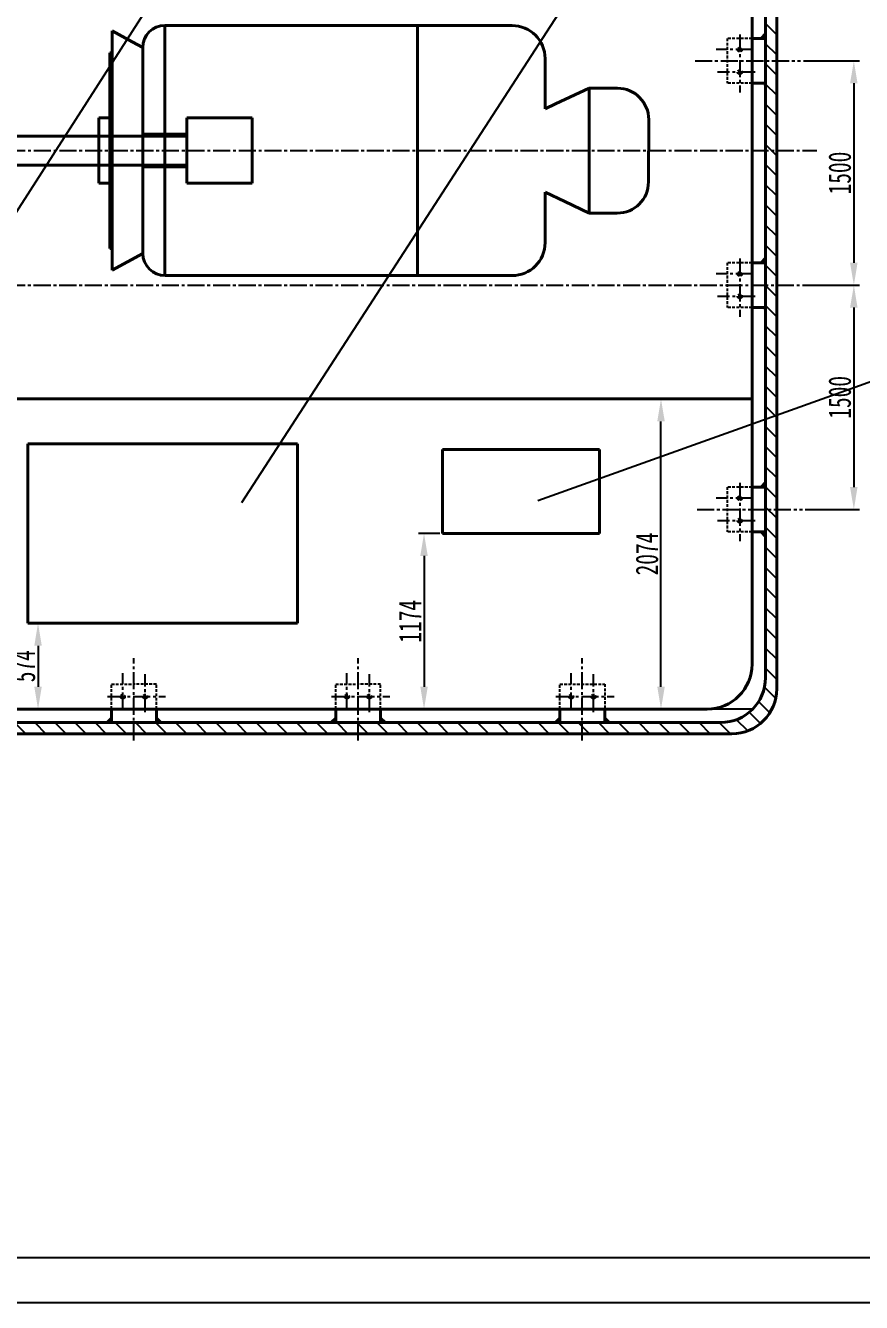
# Model space of a CAD drawing. Header units: millimetres. Extents: x 1593 to 2782, y 465 to 1306.
# Drawn here: x 2314.8 to 2501.3, y 465.5 to 750.1 of the extents above; entities that cross this region are included whole.
import ezdxf

# ---------------------------------------------------------------- set-up
doc = ezdxf.new("R2010")
doc.units = ezdxf.units.MM
doc.header["$LTSCALE"] = 0.2
doc.linetypes.add('CENTER2', pattern=[28.575, 19.05, -3.175, 3.175, -3.175])
doc.linetypes.add('HIDDEN2', pattern=[4.7625, 3.175, -1.5875])
for name, color, linetype in [('中心线', 1, 'CENTER2'), ('剖面线', 3, 'Continuous'), ('尺寸线', 4, 'Continuous'), ('虚线', 6, 'HIDDEN2')]:
    doc.layers.add(name, color=color, linetype=linetype)
doc.layers.add('粗实线', color=7, linetype='Continuous', lineweight=40)
doc.styles.add('标准', font='', dxfattribs={"width": 0.7})
doc.styles.get('标准').set_extended_font_data('SimSun')
doc.dimstyles.new('30', dxfattribs={"dimtxt": 5, "dimasz": 5, "dimexe": 1.25, "dimexo": 0.625, "dimtad": 1, "dimdec": 0, "dimlfac": 30, "dimdsep": 46, "dimtxsty": '标准', "dimcen": 2.5, "dimadec": 0, "dimazin": 0, "dimtfac": 1, "dimtdec": 0, "dimtmove": 0, "dimatfit": 3, "dimfxl": 1, "dimarcsym": 0})

# ---------------------------------------------------------------- blocks, each defined once
blk = doc.blocks.new('*D19')
at = {"layer": 'Defpoints', "color": 0, "transparency": 16777216}
for p in [(2407.86, 636.89), (2403.72, 597.75), (2407.86, 597.75)]:
    blk.add_point(p, dxfattribs=at)
at = {"layer": '尺寸线', "color": 0, "lineweight": -2, "transparency": 16777216}
for p, q in [((2407.23, 636.89), (2402.47, 636.89)), ((2403.72, 631.89), (2403.72, 602.75)), ((2407.23, 597.75), (2402.47, 597.75))]:
    blk.add_line(p, q, dxfattribs=at)
at = {"layer": '尺寸线', "color": 0, "transparency": 16777216}
for points in [[(2402.89, 631.89), (2404.56, 631.89), (2403.72, 636.89)], [(2402.89, 602.75), (2404.56, 602.75), (2403.72, 597.75)]]:
    blk.add_solid(points, dxfattribs=at)
at = {"layer": '尺寸线', "color": 0, "transparency": 16777216, "insert": (2400.6, 617.32), "char_height": 5, "attachment_point": 5, "rotation": 90, "style": '标准'}
blk.add_mtext('1174', dxfattribs=at)
blk = doc.blocks.new('*D25')
at = {"layer": 'Defpoints', "color": 0, "transparency": 16777216}
for p in [(2487.69, 742.25), (2487.69, 692.25), (2499.58, 692.25)]:
    blk.add_point(p, dxfattribs=at)
at = {"layer": '尺寸线', "color": 0, "lineweight": -2, "transparency": 16777216}
for p, q in [((2488.32, 742.25), (2500.83, 742.25)), ((2499.58, 737.25), (2499.58, 697.25)), ((2488.32, 692.25), (2500.83, 692.25))]:
    blk.add_line(p, q, dxfattribs=at)
at = {"layer": '尺寸线', "color": 0, "transparency": 16777216}
for points in [[(2498.74, 737.25), (2500.41, 737.25), (2499.58, 742.25)], [(2498.74, 697.25), (2500.41, 697.25), (2499.58, 692.25)]]:
    blk.add_solid(points, dxfattribs=at)
at = {"layer": '尺寸线', "color": 0, "transparency": 16777216, "insert": (2496.45, 717.25), "char_height": 5, "attachment_point": 5, "rotation": 90, "style": '标准'}
blk.add_mtext('1500', dxfattribs=at)
blk = doc.blocks.new('*D26')
at = {"layer": 'Defpoints', "color": 0, "transparency": 16777216}
for p in [(2494.57, 692.25), (2488.13, 642.25), (2499.58, 642.25)]:
    blk.add_point(p, dxfattribs=at)
at = {"layer": '尺寸线', "color": 0, "lineweight": -2, "transparency": 16777216}
for p, q in [((2495.2, 692.25), (2500.83, 692.25)), ((2499.58, 687.25), (2499.58, 647.25)), ((2488.75, 642.25), (2500.83, 642.25))]:
    blk.add_line(p, q, dxfattribs=at)
at = {"layer": '尺寸线', "color": 0, "transparency": 16777216}
for points in [[(2498.74, 687.25), (2500.41, 687.25), (2499.58, 692.25)], [(2498.74, 647.25), (2500.41, 647.25), (2499.58, 642.25)]]:
    blk.add_solid(points, dxfattribs=at)
at = {"layer": '尺寸线', "color": 0, "transparency": 16777216, "insert": (2496.45, 667.25), "char_height": 5, "attachment_point": 5, "rotation": 90, "style": '标准'}
blk.add_mtext('1500', dxfattribs=at)
blk = doc.blocks.new('*D31')
at = {"layer": 'Defpoints', "color": 0, "transparency": 16777216}
for p in [(2456.57, 666.89), (2468.33, 666.89), (2477.44, 597.75)]:
    blk.add_point(p, dxfattribs=at)
at = {"layer": '尺寸线', "color": 0, "lineweight": -2, "transparency": 16777216}
for p, q in [((2467.7, 666.89), (2455.32, 666.89)), ((2456.57, 602.75), (2456.57, 661.89)), ((2476.82, 597.75), (2455.32, 597.75))]:
    blk.add_line(p, q, dxfattribs=at)
at = {"layer": '尺寸线', "color": 0, "transparency": 16777216}
for points in [[(2455.74, 661.89), (2457.41, 661.89), (2456.57, 666.89)], [(2455.74, 602.75), (2457.41, 602.75), (2456.57, 597.75)]]:
    blk.add_solid(points, dxfattribs=at)
at = {"layer": '尺寸线', "color": 0, "transparency": 16777216, "insert": (2453.45, 632.32), "char_height": 5, "attachment_point": 5, "rotation": 90, "style": '标准'}
blk.add_mtext('2074', dxfattribs=at)
blk = doc.blocks.new('*D44')
at = {"layer": 'Defpoints', "color": 0, "transparency": 16777216}
for p in [(2317.63, 616.89), (2315.37, 597.75), (2317.63, 597.75)]:
    blk.add_point(p, dxfattribs=at)
at = {"layer": '尺寸线', "color": 0, "lineweight": -2, "transparency": 16777216}
for p, q in [((2317.01, 616.89), (2316.38, 616.89)), ((2317.63, 611.89), (2317.63, 602.75)), ((2316, 597.75), (2318.88, 597.75))]:
    blk.add_line(p, q, dxfattribs=at)
at = {"layer": '尺寸线', "color": 0, "transparency": 16777216}
for points in [[(2316.8, 611.89), (2318.47, 611.89), (2317.63, 616.89)], [(2316.8, 602.75), (2318.47, 602.75), (2317.63, 597.75)]]:
    blk.add_solid(points, dxfattribs=at)
at = {"layer": '尺寸线', "color": 0, "transparency": 16777216, "insert": (2314.51, 607.32), "char_height": 5, "attachment_point": 5, "rotation": 90, "style": '标准'}
blk.add_mtext('574', dxfattribs=at)
blk = doc.blocks.new('*D53')
at = {"layer": 'Defpoints', "color": 0, "transparency": 16777216}
for p in [(2000.39, 646.73), (2087.9, 598.38), (2085.56, 596.27), (1993.22, 594.75), (2469.88, 594.75)]:
    blk.add_point(p, dxfattribs=at)
at = {"layer": '尺寸线', "color": 0, "lineweight": -2, "transparency": 16777216}
for start, end in [(86.7387, 118.9074), (151.0762, 180), (212.1688, 244.3375)]:
    blk.add_arc((2094.45, 594.75), 9.02, start, end, dxfattribs=at)
at = {"layer": '尺寸线', "color": 0, "transparency": 16777216}
for points in [[(2090.68, 602.06), (2089.5, 603.24), (2086.56, 599.12)], [(2086.02, 589.72), (2087.62, 590.18), (2085.43, 594.75)]]:
    blk.add_solid(points, dxfattribs=at)
at = {"layer": '尺寸线', "color": 0, "transparency": 16777216, "insert": (2093.58, 606.87), "char_height": 5, "attachment_point": 5, "rotation": 4.1427, "style": '标准'}
blk.add_mtext('29°', dxfattribs=at)

msp = doc.modelspace()

# ---------------------------------------------------------------- hatches: boundary and pattern name
at = {"layer": '剖面线'}
h = msp.add_hatch(dxfattribs=at)
h.set_pattern_fill('ANSI31', angle=90)
h.set_pattern_definition([(135, (-33.8862, 0), (-2.245064, -2.245064), [])])
h.paths.add_polyline_path([(1983.225, 604.755), (1983.225, 681.154), (1980.725, 681.154), (1980.725, 602.255, 0.4142136), (1990.725, 592.255), (2472.382, 592.255, 0.4142136), (2482.382, 602.255), (2482.382, 782.255, 0.4142136), (2472.382, 792.255), (1990.725, 792.255, 0.4142136), (1980.725, 782.255), (1980.725, 703.355), (1983.225, 703.355), (1983.225, 779.755, -0.4142136), (1993.225, 789.755), (2469.882, 789.755, -0.4142136), (2479.882, 779.755), (2479.882, 604.755, -0.4142136), (2469.882, 594.755), (1993.225, 594.755, -0.4142136)])
at = {"layer": '粗实线'}
h = msp.add_hatch(color=7, dxfattribs=at)
h.dxf.hatch_style = 1
h.paths.add_polyline_path([(2479.882, 737.255), (2479.882, 736.255), (2478.882, 737.255)])
h.paths.add_polyline_path([(2479.882, 748.255), (2479.882, 747.255), (2478.882, 747.255)])
h = msp.add_hatch(color=7, dxfattribs=at)
h.dxf.hatch_style = 1
h.paths.add_polyline_path([(2479.882, 687.255), (2479.882, 686.255), (2478.882, 687.255)])
h.paths.add_polyline_path([(2479.882, 698.255), (2479.882, 697.255), (2478.882, 697.255)])
h = msp.add_hatch(color=7, dxfattribs=at)
h.dxf.hatch_style = 1
h.paths.add_polyline_path([(2479.882, 637.255), (2479.882, 636.255), (2478.882, 637.255)])
h.paths.add_polyline_path([(2479.882, 648.255), (2479.882, 647.255), (2478.882, 647.255)])
h = msp.add_hatch(color=7, dxfattribs=at)
h.dxf.hatch_style = 1
h.paths.add_polyline_path([(2334.025, 594.755), (2333.025, 594.755), (2334.025, 595.755)])
h.paths.add_polyline_path([(2345.025, 594.755), (2344.025, 594.755), (2344.025, 595.755)])
h = msp.add_hatch(color=7, dxfattribs=at)
h.dxf.hatch_style = 1
h.paths.add_polyline_path([(2384.025, 594.755), (2383.025, 594.755), (2384.025, 595.755)])
h.paths.add_polyline_path([(2395.025, 594.755), (2394.025, 594.755), (2394.025, 595.755)])
h = msp.add_hatch(color=7, dxfattribs=at)
h.dxf.hatch_style = 1
h.paths.add_polyline_path([(2434.025, 594.755), (2433.025, 594.755), (2434.025, 595.755)])
h.paths.add_polyline_path([(2445.025, 594.755), (2444.025, 594.755), (2444.025, 595.755)])

# ---------------------------------------------------------------- linework, layer by layer
at = {"color": 7}
for p, q in [((1617.597, 475.483), (2771.597, 475.483)), ((1592.597, 465.483), (2781.597, 465.483))]:
    msp.add_line(p, q, dxfattribs=at)
at = {"layer": '中心线', "color": 7}
for p, q in [((2474.137, 748.163), (2474.137, 735.185)), ((2477.065, 744.755), (2468.911, 744.755)), ((2464.168, 742.255), (2487.693, 742.255)), ((2477.589, 739.755), (2469.144, 739.755)), ((2202.381, 722.255), (2491.307, 722.255)), ((2474.137, 698.163), (2474.137, 685.185)), ((2477.065, 694.755), (2468.911, 694.755)), ((2116.629, 692.255), (2491.307, 692.255)), ((2477.589, 689.755), (2469.144, 689.755)), ((2474.137, 648.163), (2474.137, 635.185)), ((2477.065, 644.755), (2468.911, 644.755)), ((2464.604, 642.255), (2488.129, 642.255)), ((2477.589, 639.755), (2469.144, 639.755)), ((2339.025, 590.752), (2339.025, 609.092)), ((2339.025, 590.752), (2339.025, 609.092)), ((2389.025, 590.752), (2389.025, 609.092)), ((2439.025, 590.752), (2439.025, 609.092)), ((2336.525, 597.612), (2336.525, 605.766)), ((2341.525, 597.088), (2341.525, 605.533)), ((2386.525, 597.612), (2386.525, 605.766)), ((2391.525, 597.088), (2391.525, 605.533)), ((2436.525, 597.612), (2436.525, 605.766)), ((2441.525, 597.088), (2441.525, 605.533)), ((2333.117, 600.54), (2346.095, 600.54)), ((2383.117, 600.54), (2396.095, 600.54)), ((2433.117, 600.54), (2446.095, 600.54))]:
    msp.add_line(p, q, dxfattribs=at)
at = {"layer": '尺寸线', "color": 7}
for p, q in [((2409.471, 859.256), (2275.244, 650.149)), ((2501.736, 857.771), (2363.001, 643.717)), ((2547.975, 686.724), (2429.085, 644.192))]:
    msp.add_line(p, q, dxfattribs=at)
at = {"layer": '粗实线', "color": 7}
for p, q in [((2482.382, 602.255), (2482.382, 782.255)), ((2479.882, 779.755), (2479.882, 604.755)), ((2476.882, 607.754), (2476.882, 776.755)), ((2334.138, 748.919), (2334.138, 748.919)), ((2334.138, 748.919), (2334.138, 744.071)), ((2334.138, 748.919), (2334.138, 695.59)), ((2338.618, 746.511), (2334.138, 748.919)), ((2345.919, 750.131), (2345.919, 694.379)), ((2345.919, 750.131), (2369.976, 750.131)), ((2369.976, 750.131), (2423.342, 750.131)), ((2402.253, 750.131), (2402.253, 694.378)), ((2338.618, 746.511), (2341.012, 745.225)), ((2479.882, 747.255), (2476.882, 747.255)), ((2478.882, 747.255), (2479.882, 748.255)), ((2334.138, 744.071), (2333.653, 744.071)), ((2333.653, 744.071), (2333.653, 744.071)), ((2333.653, 744.071), (2333.653, 729.889)), ((2333.653, 744.071), (2334.138, 744.071)), ((2333.653, 744.071), (2333.653, 700.438)), ((2334.138, 744.071), (2334.138, 744.071)), ((2341.012, 745.225), (2341.012, 745.225)), ((2341.012, 745.225), (2341.012, 719.794)), ((2430.701, 731.547), (2430.701, 742.771)), ((2479.882, 737.255), (2476.882, 737.255)), ((2440.514, 736.193), (2433.046, 732.657)), ((2440.514, 736.193), (2433.046, 732.657)), ((2433.046, 732.657), (2440.514, 736.193)), ((2440.514, 736.193), (2440.514, 736.193)), ((2440.514, 736.193), (2440.514, 708.316)), ((2440.514, 736.193), (2440.514, 708.316)), ((2440.514, 736.193), (2446.893, 736.163)), ((2446.886, 736.193), (2446.886, 736.193)), ((2430.701, 731.547), (2433.046, 732.657)), ((2430.701, 731.547), (2430.701, 731.547)), ((2333.653, 729.527), (2331.2, 729.527)), ((2331.2, 729.527), (2331.2, 729.527)), ((2331.2, 729.527), (2331.2, 725.891)), ((2331.2, 729.527), (2333.653, 729.527)), ((2331.2, 729.527), (2331.2, 714.982)), ((2333.653, 729.889), (2333.653, 729.889)), ((2333.653, 729.889), (2333.653, 729.527)), ((2333.653, 729.527), (2333.653, 729.527)), ((2350.825, 729.527), (2365.369, 729.527)), ((2350.825, 729.527), (2350.825, 714.982)), ((2365.369, 729.527), (2365.369, 714.982)), ((2453.83, 729.169), (2453.781, 715.253)), ((2453.823, 729.889), (2453.823, 729.889)), ((2331.2, 725.891), (2331.2, 725.891)), ((2341.012, 725.891), (2345.919, 725.891)), ((2350.825, 725.891), (2345.919, 725.891)), ((2220.856, 725.496), (2350.825, 725.496)), ((2453.855, 722.255), (2453.855, 722.255)), ((2220.856, 719.013), (2350.825, 719.013)), ((2331.2, 718.618), (2331.2, 718.618)), ((2331.2, 718.618), (2331.2, 714.982)), ((2341.012, 719.823), (2341.012, 699.378)), ((2341.012, 718.618), (2345.919, 718.618)), ((2341.118, 718.618), (2341.012, 718.618)), ((2350.825, 718.618), (2345.919, 718.618)), ((2331.2, 714.982), (2331.2, 714.982)), ((2331.2, 714.982), (2333.653, 714.982)), ((2331.2, 714.982), (2333.653, 714.982)), ((2333.653, 714.982), (2333.653, 714.982)), ((2333.653, 714.982), (2333.653, 700.438)), ((2350.825, 714.982), (2365.369, 714.982)), ((2430.701, 701.738), (2430.701, 712.962)), ((2430.701, 712.962), (2430.701, 712.962)), ((2430.701, 712.962), (2435.121, 710.87)), ((2435.121, 710.87), (2440.514, 708.316)), ((2440.514, 708.316), (2435.121, 710.87)), ((2440.514, 708.316), (2435.121, 710.87)), ((2440.514, 708.316), (2440.514, 708.316)), ((2440.514, 708.316), (2446.802, 708.308)), ((2446.886, 708.316), (2446.886, 708.316)), ((2333.653, 700.438), (2333.653, 700.438)), ((2333.653, 700.438), (2334.138, 700.438)), ((2333.653, 700.438), (2334.138, 700.438)), ((2334.138, 700.438), (2334.138, 700.438)), ((2334.138, 700.438), (2334.138, 695.59)), ((2334.138, 695.59), (2341.012, 699.285)), ((2334.138, 695.59), (2341.012, 699.285)), ((2341.012, 699.285), (2341.012, 699.285)), ((2478.882, 697.255), (2479.882, 698.255)), ((2334.138, 695.59), (2334.138, 695.59)), ((2479.882, 697.255), (2476.882, 697.255)), ((2345.919, 694.378), (2345.919, 694.378)), ((2346.012, 694.378), (2423.342, 694.378)), ((2479.882, 687.255), (2476.882, 687.255)), ((2199.243, 666.895), (2476.882, 666.895)), ((2315.374, 656.895), (2375.533, 656.895)), ((2315.374, 656.895), (2315.374, 616.895)), ((2375.533, 616.895), (2375.533, 656.895)), ((2407.859, 655.657), (2442.859, 655.657)), ((2407.859, 655.657), (2407.859, 636.895)), ((2442.859, 637.653), (2442.859, 655.657)), ((2479.882, 647.255), (2476.882, 647.255)), ((2478.882, 647.255), (2479.882, 648.255)), ((2442.859, 637.653), (2442.859, 636.895)), ((2407.859, 636.895), (2442.859, 636.895)), ((2479.882, 637.255), (2476.882, 637.255)), ((2478.882, 637.255), (2479.882, 636.255)), ((2315.374, 616.895), (2375.533, 616.895)), ((2129.025, 597.755), (2466.882, 597.755)), ((2334.025, 595.755), (2333.025, 594.755)), ((2334.025, 594.755), (2334.025, 597.755)), ((2344.025, 594.755), (2344.025, 597.755)), ((2344.025, 595.755), (2345.025, 594.755)), ((2384.025, 595.755), (2383.025, 594.755)), ((2384.025, 594.755), (2384.025, 597.755)), ((2394.025, 594.755), (2394.025, 597.755)), ((2394.025, 595.755), (2395.025, 594.755)), ((2434.025, 595.755), (2433.025, 594.755)), ((2434.025, 594.755), (2434.025, 597.755)), ((2444.025, 594.755), (2444.025, 597.755)), ((2444.025, 595.755), (2445.025, 594.755)), ((1990.725, 592.255), (2472.382, 592.255)), ((1993.225, 594.755), (2469.882, 594.755))]:
    msp.add_line(p, q, dxfattribs=at)
for centre, radius, start, end in [((2345.919, 745.225), 4.906, 90, 180), ((2423.342, 742.771), 7.359, 0, 90), ((2446.86, 729.193), 6.97, 359.8014, 89.73013), ((2446.812, 715.278), 6.97, 269.92282, 359.8014), ((2423.342, 701.738), 7.359, 270, 0), ((2346.012, 699.378), 5, 180, 270), ((2466.882, 607.755), 10, 270, 0), ((2469.882, 604.755), 10, 270, 360), ((2472.382, 602.255), 10, 270, 360)]:
    msp.add_arc(centre, radius, start, end, dxfattribs=at)
at = {"layer": '虚线', "color": 7}
for p, q in [((2476.882, 747.255), (2471.352, 747.255)), ((2471.352, 747.255), (2471.352, 737.255)), ((2476.882, 737.255), (2471.352, 737.255)), ((2476.882, 697.255), (2471.352, 697.255)), ((2471.352, 697.255), (2471.352, 687.255)), ((2476.882, 687.255), (2471.352, 687.255)), ((2476.882, 647.255), (2471.352, 647.255)), ((2471.352, 647.255), (2471.352, 637.255)), ((2476.882, 637.255), (2471.352, 637.255)), ((2334.025, 597.755), (2334.025, 603.325)), ((2334.025, 603.325), (2339.025, 603.325)), ((2344.025, 603.325), (2339.025, 603.325)), ((2344.025, 597.755), (2344.025, 603.325)), ((2384.025, 597.755), (2384.025, 603.325)), ((2384.025, 603.325), (2389.025, 603.325)), ((2394.025, 603.325), (2389.025, 603.325)), ((2394.025, 597.755), (2394.025, 603.325)), ((2434.025, 597.755), (2434.025, 603.325)), ((2434.025, 603.325), (2444.025, 603.325)), ((2444.025, 603.325), (2444.025, 597.755))]:
    msp.add_line(p, q, dxfattribs=at)
for centre in [(2474.137, 744.755), (2474.137, 739.755), (2474.137, 694.755), (2474.137, 689.755), (2474.137, 644.755), (2474.137, 639.755), (2336.525, 600.54), (2341.525, 600.54), (2386.525, 600.54), (2391.525, 600.54), (2436.525, 600.54), (2441.525, 600.54)]:
    msp.add_circle(centre, 0.5, dxfattribs=at)

# ---------------------------------------------------------------- dimensions: what is measured, and where the dimension line sits
at = {"layer": '尺寸线', "color": 7}
for base, p1, p2, picture, middle in [((2499.578, 692.255), (2487.693, 742.255), (2487.693, 692.255), '*D25', (2496.453, 717.255)), ((2499.578, 642.255), (2494.573, 692.255), (2488.129, 642.255), '*D26', (2496.453, 667.255)), ((2403.724, 597.755), (2407.859, 636.895), (2407.859, 597.755), '*D19', (2400.599, 617.325)), ((2317.635, 597.755), (2317.635, 616.895), (2315.374, 597.755), '*D44', (2314.51, 607.325))]:
    dim = msp.add_linear_dim(base=base, p1=p1, p2=p2, angle=90, dimstyle='30', dxfattribs=at)
    dim.commit()
    dim.dimension.update_dxf_attribs({"geometry": picture, "text_midpoint": middle})
dim = msp.add_linear_dim(base=(2456.575, 666.895), p1=(2477.441, 597.755), p2=(2468.33, 666.895), angle=90, dimstyle='30', dxfattribs=at)
dim.commit()
dim.dimension.update_dxf_attribs({"geometry": '*D31', "text_midpoint": (2456.575, 632.325), "dimtype": 160})
dim = msp.add_angular_dim_2l(base=(2085.558, 596.266), line1=((1993.225, 594.755), (2469.882, 594.755)), line2=((2000.388, 646.733), (2087.896, 598.378)), dimstyle='30', dxfattribs=at)
dim.commit()
dim.dimension.update_dxf_attribs({"geometry": '*D53', "text_midpoint": (2093.802, 603.755), "dimtype": 162})

doc.saveas('drawing.dxf')
